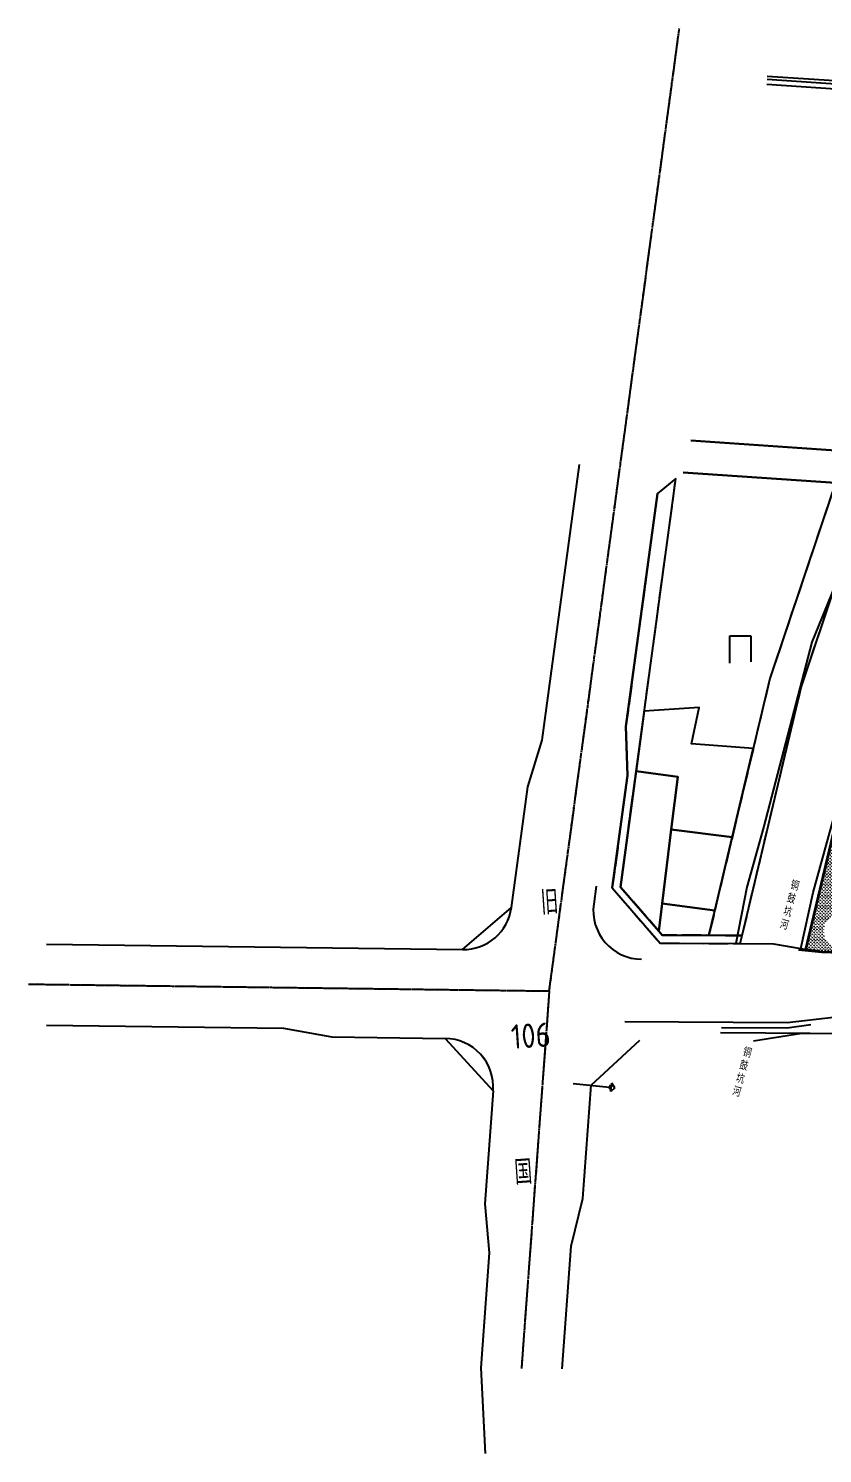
# Model space of a CAD drawing. Header units: millimetres. Extents: x 36720183 to 38160956, y 58934012 to 60388477.
# Drawn here: x 36720183 to 37210021, y 58950878 to 59830040 of the extents above; entities that cross this region are included whole.
import ezdxf

# ---------------------------------------------------------------- set-up
doc = ezdxf.new("R2010")
doc.units = ezdxf.units.MM
doc.header["$LTSCALE"] = 1000
doc.header["$MEASUREMENT"] = 0
for name, pattern in [('ACAD_ISO02W100', [15, 12, -3]), ('ACAD_ISO04W100', [30, 24, -3, 0, -3]), ('DASH', [0.35, 0.25, -0.1])]:
    doc.linetypes.add(name, pattern=pattern)
for name, color, linetype in [('0道路标注', 83, 'Continuous'), ('@ 绿化', 8, 'Continuous'), ('@围墙', 5, 'Continuous'), ('DL_道路中线_干道网_', 4, 'ACAD_ISO04W100'), ('DL_道路名', 7, 'Continuous'), ('DL_道路红线_干道网_', 6, 'Continuous'), ('DL_道路红线_支路网_', 1, 'Continuous'), ('KX_C2', 7, 'Continuous'), ('KX_E3', 7, 'Continuous'), ('KX_G2', 7, 'Continuous'), ('KX_绿化控制线', 70, 'ACAD_ISO02W100'), ('PP-COM', 7, 'Continuous'), ('扑救面', 2, 'Continuous')]:
    doc.layers.add(name, color=color, linetype=linetype)
doc.styles.add('HyStandard', font='haiwenrs.shx', dxfattribs={"width": 0.8, "bigfont": 'haiwenzw.shx'})
doc.styles.get("Standard").update_dxf_attribs({"font": 'gbenor.shx', "bigfont": 'gbcbig.shx'})

msp = doc.modelspace()

# ---------------------------------------------------------------- hatches: boundary and pattern name
at = {"layer": '@ 绿化', "linetype": 'Continuous'}
h = msp.add_hatch(dxfattribs=at)
h.set_pattern_fill('GRASS', color=256, scale=500, style=0)
h.set_pattern_definition([(90, (0, 0), (-997.795475, 997.795475), [264.58066, -1731.01015]), (45, (0, 0), (-997.796155, 997.796155), [264.58066, -1146.51615]), (135, (0, 0), (-997.796155, -997.796155), [264.58066, -1146.51615])])
edge = h.paths.add_edge_path()
edge.add_line((37224375, 59264512), (37224346, 59263175))
edge.add_line((37224346, 59263175), (37225075, 59262348))
edge.add_line((37225075, 59262348), (37226513, 59261481))
edge.add_line((37226513, 59261481), (37227349, 59262112))
edge.add_line((37227349, 59262112), (37227263, 59259584))
edge.add_line((37227263, 59259584), (37209674, 59260088))
edge.add_line((37209674, 59260088), (37199554, 59261853))
edge.add_line((37199554, 59261853), (37217114, 59335816))
edge.add_line((37217114, 59335816), (37224192, 59333480))
edge.add_line((37224192, 59333480), (37224791, 59331206))
edge.add_line((37224791, 59331206), (37226995, 59330807))
edge.add_arc((37242622, 59311669), 24708, 129.232351, 215.016882)
edge.add_arc((37214344, 59291856), 9821, -61.045312, 35.016882, ccw=False)
edge.add_arc((37220466, 59273530), 9829, 97.994945, 293.436652)

# ---------------------------------------------------------------- linework, layer by layer
at = {"color": 8}
msp.add_lwpolyline([(37239601, 59548230), (37231824, 59521033), (37203539, 59451450), (37173631, 59337037), (37163240, 59300369), (37156476, 59265451), (37179826, 59265292), (37196711, 59262347), (37204169, 59296948), (37218233, 59347519), (37241049, 59436438), (37271325, 59511307), (37280850, 59545424)], dxfattribs=at)
at = {"layer": '@围墙'}
for points in [[(37199554, 59261852), (37234493, 59409016), (37376883, 59407047), (37376680, 59392097)], [(37199943, 59261759), (37234808, 59408612), (37376477, 59406652), (37376280, 59392102)], [(37199554, 59261852), (37209666, 59260088), (37227153, 59259587), (37227437, 59276418)], [(37199623, 59262246), (37209706, 59260487), (37226759, 59259992)]]:
    msp.add_lwpolyline(points, dxfattribs=at)
at = {"layer": 'DL_道路中线_干道网_', "color": 8, "ltscale": 0.04}
for p, q in [((37041436, 59236231), (37121723, 59830040)), ((36720183, 59240463), (37041435, 59236235))]:
    msp.add_line(p, q, dxfattribs=at)
at = {"layer": 'DL_道路中线_干道网_'}
for p, q in [((37041444, 59236231), (37121731, 59830040)), ((36720191, 59240463), (37041443, 59236235))]:
    msp.add_line(p, q, dxfattribs=at)
at = {"layer": 'DL_道路中线_干道网_', "color": 8, "ltscale": 0.04}
msp.add_lwpolyline([(37041436, 59236231), (37024276, 59003330)], dxfattribs=at)
at = {"layer": 'DL_道路中线_干道网_'}
msp.add_lwpolyline([(37041444, 59236231), (37024284, 59003330)], dxfattribs=at)
at = {"layer": 'DL_道路红线_干道网_', "color": 8}
for p, q in [((37388326, 59781057), (37175592, 59795528)), ((37388334, 59781057), (37175600, 59795528)), ((37388530, 59784050), (37175796, 59798521)), ((37286686, 59565073), (37128720, 59575819)), ((37037143, 59391061), (37060123, 59561027)), ((37037150, 59391061), (37060131, 59561027)), ((37124042, 59556091), (37279825, 59545494)), ((37088729, 59399433), (37108159, 59543135)), ((37088737, 59399433), (37108167, 59543135)), ((37018131, 59287765), (37028185, 59362125)), ((37018139, 59287765), (37028193, 59362125)), ((37080302, 59299788), (37089681, 59369157)), ((37080310, 59299788), (37089689, 59369157)), ((37070356, 59300856), (37068870, 59289866)), ((37080302, 59299788), (37109827, 59265769)), ((37080310, 59299788), (37109835, 59265769)), ((36988006, 59261787), (37018131, 59287765)), ((36988014, 59261787), (37018139, 59287765)), ((36731322, 59265168), (36988006, 59261787)), ((36731330, 59265168), (36988014, 59261787)), ((37179826, 59265292), (37209666, 59260088)), ((37209666, 59260088), (37227263, 59259584)), ((37088179, 59217416), (37188177, 59216734)), ((37147727, 59213760), (37188155, 59213484)), ((37188155, 59213484), (37202742, 59215635)), ((37188177, 59216734), (37216716, 59220039)), ((37067231, 59178058), (37097355, 59205853)), ((37067239, 59178058), (37097363, 59205853)), ((37147122, 59210514), (37352823, 59209111)), ((37167361, 59205376), (37197269, 59210172)), ((37197269, 59210172), (37352830, 59209111)), ((37062088, 59108247), (37067231, 59178058)), ((37062095, 59108247), (37067239, 59178058)), ((37054906, 59078821), (37062088, 59108247)), ((37054914, 59078821), (37062095, 59108247)), ((37049322, 59003031), (37054906, 59078821)), ((37049330, 59003031), (37054914, 59078821))]:
    msp.add_line(p, q, dxfattribs=at)
for points in [[(37089681, 59369157), (37088729, 59399433)], [(37089689, 59369157), (37088737, 59399433)], [(37028185, 59362125), (37037143, 59391061)], [(37028193, 59362125), (37037150, 59391061)], [(37179833, 59265292), (37209674, 59260088)], [(37195296, 59261686), (37209666, 59260088)], [(36731322, 59215164), (36877498, 59213239), (36907305, 59207846), (36977299, 59206924), (37006823, 59174722), (37001679, 59104911), (37004470, 59074749), (36999230, 59003629), (37001852, 58950878)], [(36731330, 59215164), (36877506, 59213239), (36907313, 59207845), (36977307, 59206923), (37006831, 59174722), (37001687, 59104911), (37004478, 59074749), (36999238, 59003629), (37001860, 58950878)], [(37001679, 59104911), (37004470, 59074749)], [(37001687, 59104911), (37004478, 59074749)]]:
    msp.add_lwpolyline(points, dxfattribs=at)
for centre, start, end in [((36988401, 59291785), 269.245317, 352.299887), ((36988409, 59291785), 269.245317, 352.299887), ((37098599, 59285847), 172.299887, 269.609202), ((36976904, 59176926), 355.786147, 89.245317), ((36976912, 59176926), 355.786148, 89.245317)]:
    msp.add_arc(centre, 30000, start, end, dxfattribs=at)
at = {"layer": 'DL_道路红线_支路网_', "color": 4}
msp.add_line((37388665, 59786045), (37175931, 59800517), dxfattribs=at)
at = {"layer": 'DL_道路红线_支路网_'}
for p, q in [((37128728, 59575819), (37378230, 59558846)), ((37376872, 59538893), (37124050, 59556091))]:
    msp.add_line(p, q, dxfattribs=at)
at = {"layer": 'KX_C2'}
for points in [[(37154323, 59331083), (37167338, 59385905), (37129282, 59388764), (37133862, 59411105), (37100102, 59408853), (37095107, 59371911), (37120678, 59368364), (37116691, 59335806)], [(37111074, 59290139), (37143614, 59285979), (37154323, 59331083), (37116691, 59335806), (37116678, 59335807), (37116678, 59335807), (37116678, 59335807), (37111026, 59290146), (37111026, 59290146)], [(37139954, 59270564), (37143614, 59285979), (37111074, 59290139), (37108987, 59273199), (37111103, 59270761)]]:
    msp.add_lwpolyline(points, close=True, dxfattribs=at)
at = {"layer": 'KX_E3'}
msp.add_lwpolyline([(37120678, 59368364), (37095107, 59371911), (37085430, 59300341), (37108987, 59273199), (37111074, 59290139), (37111026, 59290146), (37116678, 59335807), (37116691, 59335806)], close=True, dxfattribs=at)
at = {"layer": 'KX_G2'}
for points in [[(37119509, 59552387), (37108167, 59543135), (37088737, 59399433), (37089689, 59369157), (37080310, 59299788), (37109835, 59265769), (37159292, 59265432), (37159292, 59265432), (37159292, 59265432), (37160477, 59270424), (37160477, 59270424), (37160477, 59270424), (37160477, 59270424), (37160477, 59270424), (37157947, 59270441), (37150216, 59270494), (37111103, 59270761), (37085430, 59300341)], [(37196807, 59423446), (37238591, 59548299), (37217970, 59549702), (37177556, 59428941), (37139954, 59270564), (37150216, 59270494), (37157947, 59270441), (37160477, 59270424), (37196807, 59423446)]]:
    msp.add_lwpolyline(points, close=True, dxfattribs=at)
at = {"layer": 'KX_绿化控制线'}
for points in [[(37119509, 59552387), (37108167, 59543135), (37088737, 59399433), (37089689, 59369157), (37080310, 59299788), (37109835, 59265769), (37159292, 59265432), (37159292, 59265432), (37159292, 59265432), (37160477, 59270424), (37160477, 59270424), (37160477, 59270424), (37160477, 59270424), (37160477, 59270424), (37157947, 59270441), (37150216, 59270494), (37111103, 59270761), (37085430, 59300341)], [(37196807, 59423446), (37238591, 59548299), (37217970, 59549702), (37177556, 59428941), (37139954, 59270564), (37150216, 59270494), (37157947, 59270441), (37160477, 59270424), (37196807, 59423446)]]:
    msp.add_lwpolyline(points, close=True, dxfattribs=at)
at = {"layer": 'PP-COM', "color": 5}
for p, q in [((37056289, 59179233), (37078605, 59176837)), ((37078721, 59177838), (37078489, 59175836)), ((37079954, 59177695), (37078721, 59177838)), ((37079538, 59174116), (37080137, 59179272)), ((37081885, 59176456), (37079538, 59174116)), ((37081885, 59176456), (37080137, 59179272)), ((37079721, 59175693), (37078489, 59175836))]:
    msp.add_line(p, q, dxfattribs=at)
at = {"layer": '扑救面', "color": 8, "linetype": 'DASH'}
msp.add_lwpolyline([(37152880, 59438406), (37152880, 59455280), (37165830, 59455280), (37165830, 59439389)], dxfattribs=at)

# ---------------------------------------------------------------- texts
at = {"layer": '0道路标注', "color": 8, "char_height": 5000, "width": 33445.09, "attachment_point": 1, "rotation": 345.003866, "style": 'HyStandard'}
for insert in [(37191007, 59304147), (37161732, 59201122)]:
    msp.add_mtext('铜\\P鼓\\P坑\\P河', dxfattribs=dict(at, insert=insert))
at = {"layer": 'DL_道路名'}
for s, p in [('旧', (37036751, 59283270)), ('106', (37018375, 59200396)), ('国', (37020551, 59116671))]:
    msp.add_text(s, height=15000, rotation=3.900529, dxfattribs=at).set_placement(p)

doc.saveas('drawing.dxf')
